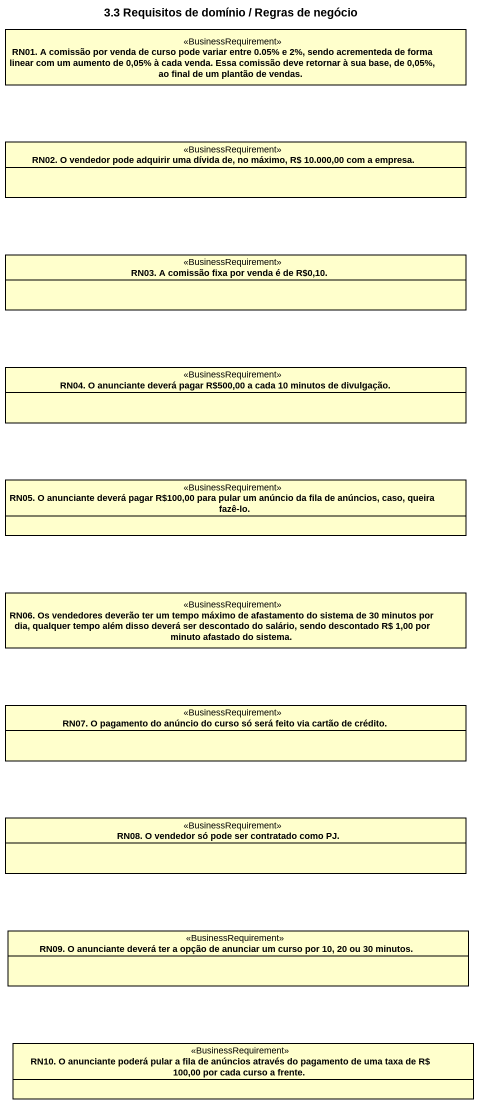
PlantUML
@startuml
title 3.3 Requisitos de domínio / Regras de negócio
hide circle
hide empty members
class "RN01. A comissão por venda de curso pode variar entre 0.05% e 2%, sendo acrementeda de forma linear com um aumento de 0,05% à cada venda. Essa comissão deve retornar à sua base, de 0,05%, ao final de um plantão de vendas." as RN01_A_comissão_por_venda <<BusinessRequirement>>
class "RN02. O vendedor pode adquirir uma dívida de, no máximo, R$ 10.000,00 com a empresa." as RN02_O_vendedor_pode <<BusinessRequirement>>
class "RN03. A comissão fixa por venda é de R~$0,10." as RN03_A_comissão_fixa_por <<BusinessRequirement>>
class "RN04. O anunciante deverá pagar R~$500,00 a cada 10 minutos de divulgação." as RN04_O_anunciante_deverá <<BusinessRequirement>>
class "RN05. O anunciante deverá pagar R~$100,00 para pular um anúncio da fila de anúncios, caso, queira fazê-lo." as RN05_O_anunciante_deverá <<BusinessRequirement>>
class "RN06. Os vendedores deverão ter um tempo máximo de afastamento do sistema de 30 minutos por dia, qualquer tempo além disso deverá ser descontado do salário, sendo descontado R$ 1,00 por minuto afastado do sistema." as RN06_Os_vendedores_deverão <<BusinessRequirement>>
class "RN07. O pagamento do anúncio do curso só será feito via cartão de crédito." as RN07_O_pagamento_do_anúncio <<BusinessRequirement>>
class "RN08. O vendedor só pode ser contratado como PJ." as RN08_O_vendedor_só_pode_ser <<BusinessRequirement>>
class "RN09. O anunciante deverá ter a opção de anunciar um curso por 10, 20 ou 30 minutos." as RN09_O_anunciante_deverá <<BusinessRequirement>>
class "RN10. O anunciante poderá pular a fila de anúncios através do pagamento de uma taxa de R$ 100,00 por cada curso a frente." as RN10_O_anunciante_poderá <<BusinessRequirement>>
@enduml
